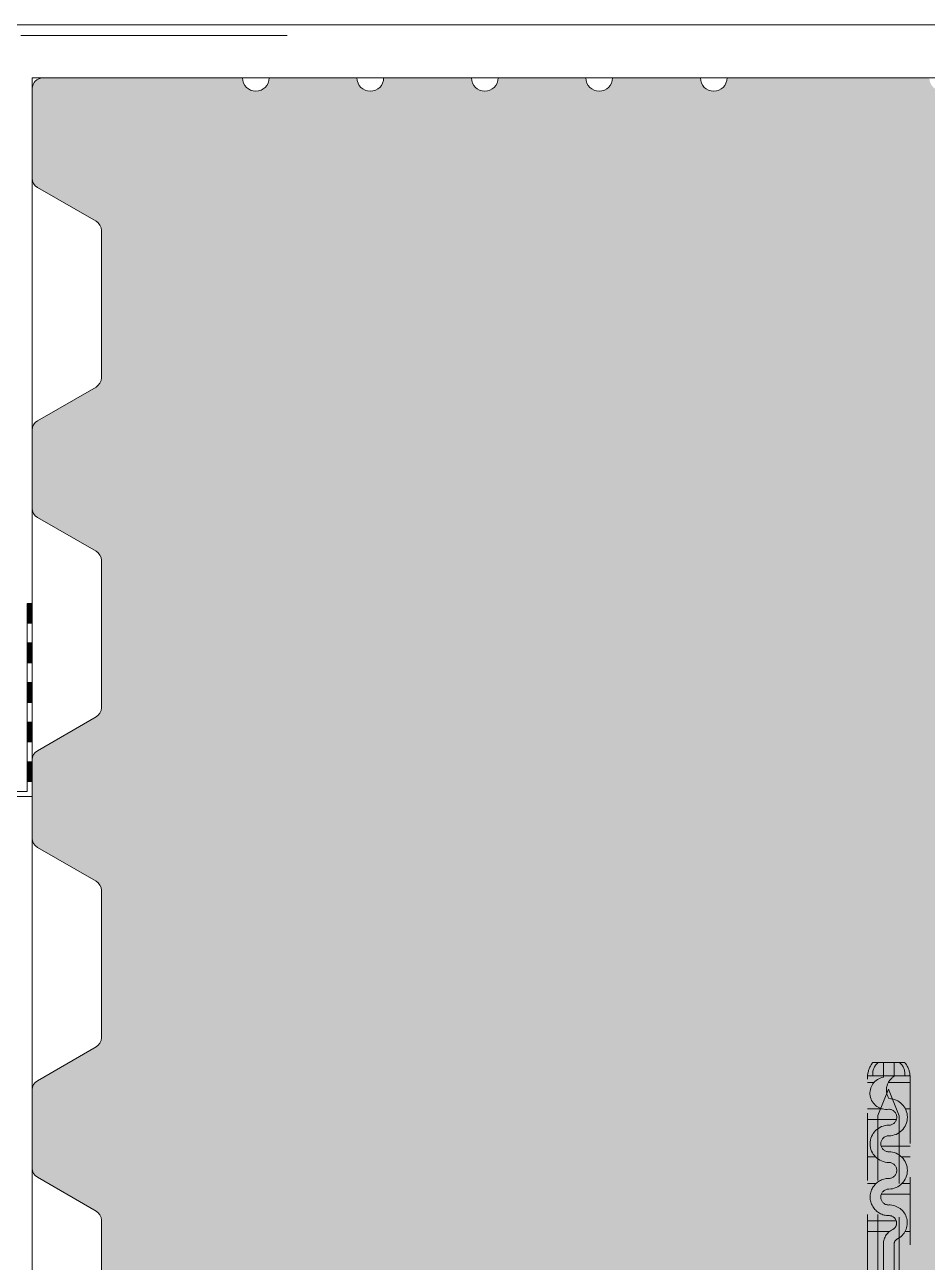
# Model space of a CAD drawing. Header units: millimetres. Extents: x 3821 to 11066, y 2483 to 4339.
# Drawn here: x 9813.3 to 9982.8, y 2650.7 to 2883.2 of the extents above; entities that cross this region are included whole.
import ezdxf

# ---------------------------------------------------------------- set-up
doc = ezdxf.new("R2010")
doc.units = ezdxf.units.MM
doc.linetypes.add('IMPORT-DASHED', pattern=[19.05, 12.7, -6.35])
for name, color, linetype, lineweight in [('A-DETL', 90, 'Continuous', 18), ('A-DETL-GENF', 92, 'Continuous', 18), ('A-DETL-THIN', 151, 'Continuous', 18)]:
    doc.layers.add(name, color=color, linetype=linetype, lineweight=lineweight)

msp = doc.modelspace()

# ---------------------------------------------------------------- hatches: boundary and pattern name
at = {"layer": 'A-DETL-GENF'}
msp.add_hatch(color=30, dxfattribs=at).paths.add_polyline_path([(10183.71, 2633.22), (10183.71, 2873.22), (10160.21, 2873.22), (10160.12, 2872.57), (10159.87, 2871.97), (10159.48, 2871.45), (10158.96, 2871.05), (10158.35, 2870.8), (10157.71, 2870.72), (10157.06, 2870.8), (10156.46, 2871.05), (10155.94, 2871.45), (10155.54, 2871.97), (10155.29, 2872.57), (10155.21, 2873.22), (10138.71, 2873.22), (10138.62, 2872.57), (10138.37, 2871.97), (10137.98, 2871.45), (10137.46, 2871.05), (10136.85, 2870.8), (10136.21, 2870.72), (10135.56, 2870.8), (10134.96, 2871.05), (10134.44, 2871.45), (10134.04, 2871.97), (10133.79, 2872.57), (10133.71, 2873.22), (10117.21, 2873.22), (10117.12, 2872.57), (10116.87, 2871.97), (10116.48, 2871.45), (10115.96, 2871.05), (10115.35, 2870.8), (10114.71, 2870.72), (10114.06, 2870.8), (10113.46, 2871.05), (10112.94, 2871.45), (10112.54, 2871.97), (10112.29, 2872.57), (10112.21, 2873.22), (10095.71, 2873.22), (10095.62, 2872.57), (10095.37, 2871.97), (10094.98, 2871.45), (10094.46, 2871.05), (10093.85, 2870.8), (10093.21, 2870.72), (10092.56, 2870.8), (10091.96, 2871.05), (10091.44, 2871.45), (10091.04, 2871.97), (10090.79, 2872.57), (10090.71, 2873.22), (10074.21, 2873.22), (10074.12, 2872.57), (10073.87, 2871.97), (10073.48, 2871.45), (10072.96, 2871.05), (10072.35, 2870.8), (10071.71, 2870.72), (10071.06, 2870.8), (10070.46, 2871.05), (10069.94, 2871.45), (10069.54, 2871.97), (10069.29, 2872.57), (10069.21, 2873.22), (10052.71, 2873.22), (10052.62, 2872.57), (10052.37, 2871.97), (10051.98, 2871.45), (10051.46, 2871.05), (10050.85, 2870.8), (10050.21, 2870.72), (10049.56, 2870.8), (10048.96, 2871.05), (10048.44, 2871.45), (10048.04, 2871.97), (10047.79, 2872.57), (10047.71, 2873.22), (10031.21, 2873.22), (10031.12, 2872.57), (10030.87, 2871.97), (10030.48, 2871.45), (10029.96, 2871.05), (10029.35, 2870.8), (10028.71, 2870.72), (10028.06, 2870.8), (10027.46, 2871.05), (10026.94, 2871.45), (10026.54, 2871.97), (10026.29, 2872.57), (10026.21, 2873.22), (9988.21, 2873.22), (9988.12, 2872.57), (9987.87, 2871.97), (9987.48, 2871.45), (9986.96, 2871.05), (9986.35, 2870.8), (9985.71, 2870.72), (9985.06, 2870.8), (9984.46, 2871.05), (9983.94, 2871.45), (9983.54, 2871.97), (9983.29, 2872.57), (9983.21, 2873.22), (9945.21, 2873.22), (9945.12, 2872.57), (9944.87, 2871.97), (9944.48, 2871.45), (9943.96, 2871.05), (9943.35, 2870.8), (9942.71, 2870.72), (9942.06, 2870.8), (9941.46, 2871.05), (9940.94, 2871.45), (9940.54, 2871.97), (9940.29, 2872.57), (9940.21, 2873.22), (9923.71, 2873.22), (9923.62, 2872.57), (9923.37, 2871.97), (9922.98, 2871.45), (9922.46, 2871.05), (9921.85, 2870.8), (9921.21, 2870.72), (9920.56, 2870.8), (9919.96, 2871.05), (9919.44, 2871.45), (9919.04, 2871.97), (9918.79, 2872.57), (9918.71, 2873.22), (9902.21, 2873.22), (9902.12, 2872.57), (9901.87, 2871.97), (9901.48, 2871.45), (9900.96, 2871.05), (9900.35, 2870.8), (9899.71, 2870.72), (9899.06, 2870.8), (9898.46, 2871.05), (9897.94, 2871.45), (9897.54, 2871.97), (9897.29, 2872.57), (9897.21, 2873.22), (9880.71, 2873.22), (9880.62, 2872.57), (9880.37, 2871.97), (9879.98, 2871.45), (9879.46, 2871.05), (9878.85, 2870.8), (9878.21, 2870.72), (9877.56, 2870.8), (9876.96, 2871.05), (9876.44, 2871.45), (9876.04, 2871.97), (9875.79, 2872.57), (9875.71, 2873.22), (9859.21, 2873.22), (9859.12, 2872.57), (9858.87, 2871.97), (9858.48, 2871.45), (9857.96, 2871.05), (9857.35, 2870.8), (9856.71, 2870.72), (9856.06, 2870.8), (9855.46, 2871.05), (9854.94, 2871.45), (9854.54, 2871.97), (9854.29, 2872.57), (9854.21, 2873.22), (9816.71, 2873.22), (9816.19, 2873.15), (9815.71, 2872.95), (9815.29, 2872.63), (9814.98, 2872.22), (9814.78, 2871.73), (9814.71, 2871.22), (9814.75, 2853.95), (9814.88, 2853.56), (9815.09, 2853.19), (9815.37, 2852.88), (9815.71, 2852.64), (9827.05, 2846.05), (9827.33, 2845.74), (9827.53, 2845.37), (9827.66, 2844.98), (9827.71, 2844.56), (9827.66, 2816.45), (9827.53, 2816.06), (9827.33, 2815.69), (9827.05, 2815.38), (9826.71, 2815.14), (9815.37, 2808.55), (9815.09, 2808.24), (9814.88, 2807.87), (9814.75, 2807.48), (9814.71, 2807.06), (9814.75, 2791.95), (9814.88, 2791.56), (9815.09, 2791.19), (9815.37, 2790.88), (9815.71, 2790.64), (9827.05, 2784.05), (9827.33, 2783.74), (9827.53, 2783.37), (9827.66, 2782.98), (9827.71, 2782.56), (9827.66, 2754.45), (9827.53, 2754.06), (9827.33, 2753.69), (9827.05, 2753.38), (9826.71, 2753.14), (9815.37, 2746.55), (9815.09, 2746.24), (9814.88, 2745.87), (9814.75, 2745.48), (9814.71, 2745.06), (9814.75, 2729.95), (9814.88, 2729.56), (9815.09, 2729.19), (9815.37, 2728.88), (9815.71, 2728.64), (9827.05, 2722.05), (9827.33, 2721.74), (9827.53, 2721.37), (9827.66, 2720.98), (9827.71, 2720.56), (9827.66, 2692.45), (9827.53, 2692.06), (9827.33, 2691.69), (9827.05, 2691.38), (9826.71, 2691.14), (9815.37, 2684.55), (9815.09, 2684.24), (9814.88, 2683.87), (9814.75, 2683.48), (9814.71, 2683.06), (9814.75, 2667.95), (9814.88, 2667.56), (9815.09, 2667.19), (9815.37, 2666.88), (9815.71, 2666.64), (9827.05, 2660.05), (9827.33, 2659.74), (9827.53, 2659.37), (9827.66, 2658.98), (9827.71, 2658.56), (9827.71, 2635.22), (9827.78, 2634.7), (9827.98, 2634.22), (9828.29, 2633.8), (9828.71, 2633.48), (9829.19, 2633.28), (9829.71, 2633.22), (9854.21, 2633.22), (9854.29, 2633.86), (9854.54, 2634.47), (9854.94, 2634.98), (9855.46, 2635.38), (9856.06, 2635.63), (9856.71, 2635.72), (9857.35, 2635.63), (9857.96, 2635.38), (9858.48, 2634.98), (9858.87, 2634.47), (9859.12, 2633.86), (9859.21, 2633.22), (9875.71, 2633.22), (9875.79, 2633.86), (9876.04, 2634.47), (9876.44, 2634.98), (9876.96, 2635.38), (9877.56, 2635.63), (9878.21, 2635.72), (9878.85, 2635.63), (9879.46, 2635.38), (9879.98, 2634.98), (9880.37, 2634.47), (9880.62, 2633.86), (9880.71, 2633.22), (9897.21, 2633.22), (9897.29, 2633.86), (9897.54, 2634.47), (9897.94, 2634.98), (9898.46, 2635.38), (9899.06, 2635.63), (9899.71, 2635.72), (9900.35, 2635.63), (9900.96, 2635.38), (9901.48, 2634.98), (9901.87, 2634.47), (9902.12, 2633.86), (9902.21, 2633.22), (9918.71, 2633.22), (9918.79, 2633.86), (9919.04, 2634.47), (9919.44, 2634.98), (9919.96, 2635.38), (9920.56, 2635.63), (9921.21, 2635.72), (9921.85, 2635.63), (9922.46, 2635.38), (9922.98, 2634.98), (9923.37, 2634.47), (9923.62, 2633.86), (9923.71, 2633.22), (9940.21, 2633.22), (9940.29, 2633.86), (9940.54, 2634.47), (9940.94, 2634.98), (9941.46, 2635.38), (9942.06, 2635.63), (9942.71, 2635.72), (9943.35, 2635.63), (9943.96, 2635.38), (9944.48, 2634.98), (9944.87, 2634.47), (9945.12, 2633.86), (9945.21, 2633.22), (9983.21, 2633.22), (9983.29, 2633.86), (9983.54, 2634.47), (9983.94, 2634.98), (9984.46, 2635.38), (9985.06, 2635.63), (9985.71, 2635.72), (9986.35, 2635.63), (9986.96, 2635.38), (9987.48, 2634.98), (9987.87, 2634.47), (9988.12, 2633.86), (9988.21, 2633.22), (10026.21, 2633.22), (10026.29, 2633.86), (10026.54, 2634.47), (10026.94, 2634.98), (10027.46, 2635.38), (10028.06, 2635.63), (10028.71, 2635.72), (10029.35, 2635.63), (10029.96, 2635.38), (10030.48, 2634.98), (10030.87, 2634.47), (10031.12, 2633.86), (10031.21, 2633.22), (10047.71, 2633.22), (10047.79, 2633.86), (10048.04, 2634.47), (10048.44, 2634.98), (10048.96, 2635.38), (10049.56, 2635.63), (10050.21, 2635.72), (10050.85, 2635.63), (10051.46, 2635.38), (10051.98, 2634.98), (10052.37, 2634.47), (10052.62, 2633.86), (10052.71, 2633.22), (10069.21, 2633.22), (10069.29, 2633.86), (10069.54, 2634.47), (10069.94, 2634.98), (10070.46, 2635.38), (10071.06, 2635.63), (10071.71, 2635.72), (10072.35, 2635.63), (10072.96, 2635.38), (10073.48, 2634.98), (10073.96, 2634.26), (10074.12, 2633.86), (10074.21, 2633.22), (10090.71, 2633.22), (10090.79, 2633.86), (10091.04, 2634.47), (10091.44, 2634.98), (10091.96, 2635.38), (10092.56, 2635.63), (10093.21, 2635.72), (10093.85, 2635.63), (10094.46, 2635.38), (10094.98, 2634.98), (10095.37, 2634.47), (10095.62, 2633.86), (10095.71, 2633.22), (10112.21, 2633.22), (10112.29, 2633.86), (10112.54, 2634.47), (10112.94, 2634.98), (10113.46, 2635.38), (10114.06, 2635.63), (10114.71, 2635.72), (10115.35, 2635.63), (10115.96, 2635.38), (10116.48, 2634.98), (10116.87, 2634.47), (10117.12, 2633.86), (10117.21, 2633.22), (10133.71, 2633.22), (10133.79, 2633.86), (10134.04, 2634.47), (10134.44, 2634.98), (10134.96, 2635.38), (10135.56, 2635.63), (10136.21, 2635.72), (10136.85, 2635.63), (10137.46, 2635.38), (10137.98, 2634.98), (10138.37, 2634.47), (10138.62, 2633.86), (10138.71, 2633.22), (10155.21, 2633.22), (10155.29, 2633.86), (10155.54, 2634.47), (10155.94, 2634.98), (10156.46, 2635.38), (10157.06, 2635.63), (10157.71, 2635.72), (10158.35, 2635.63), (10158.96, 2635.38), (10159.48, 2634.98), (10159.87, 2634.47), (10160.12, 2633.86), (10160.21, 2633.22), (10168.64, 2633.22)])

# ---------------------------------------------------------------- linework, layer by layer
at = {"layer": 'A-DETL'}
for p, q in [((10183.71, 2883.22), (9789.59, 2883.22)), ((9789.59, 2883.22), (10183.71, 2883.22)), ((9812.59, 2881.22), (9862.59, 2881.22)), ((9814.71, 2738.22), (9814.71, 2873.22)), ((9814.71, 2873.22), (10183.71, 2873.22)), ((9814.71, 2873.22), (9814.71, 2633.22)), ((10183.71, 2873.22), (9814.71, 2873.22)), ((9816.71, 2873.22), (9854.21, 2873.22)), ((9859.21, 2873.22), (9875.71, 2873.22)), ((9880.71, 2873.22), (9897.21, 2873.22)), ((9902.21, 2873.22), (9918.71, 2873.22)), ((9923.71, 2873.22), (9940.21, 2873.22)), ((9945.21, 2873.22), (9983.21, 2873.22)), ((9814.71, 2854.37), (9814.71, 2871.22)), ((9826.71, 2846.29), (9815.71, 2852.64)), ((9827.71, 2816.87), (9827.71, 2844.56)), ((9815.71, 2808.79), (9826.71, 2815.14)), ((9814.71, 2792.37), (9814.71, 2807.06)), ((9826.71, 2784.29), (9815.71, 2790.64)), ((9827.71, 2754.87), (9827.71, 2782.56)), ((9813.78, 2739.14), (9813.78, 2774.47)), ((9813.78, 2774.47), (9814.71, 2774.47)), ((9813.89, 2770.75), (9813.89, 2774.47)), ((9814.01, 2770.75), (9814.01, 2774.47)), ((9814.13, 2770.75), (9814.13, 2774.47)), ((9814.24, 2770.75), (9814.24, 2774.47)), ((9814.36, 2770.75), (9814.36, 2774.47)), ((9814.47, 2770.75), (9814.47, 2774.47)), ((9814.59, 2770.75), (9814.59, 2774.47)), ((9814.71, 2774.47), (9814.71, 2738.22)), ((9813.78, 2770.75), (9814.71, 2770.75)), ((9813.78, 2767.04), (9814.71, 2767.04)), ((9813.89, 2763.32), (9813.89, 2767.04)), ((9814.01, 2763.32), (9814.01, 2767.04)), ((9814.13, 2763.32), (9814.13, 2767.04)), ((9814.24, 2763.32), (9814.24, 2767.04)), ((9814.36, 2763.32), (9814.36, 2767.04)), ((9814.47, 2763.32), (9814.47, 2767.04)), ((9814.59, 2763.32), (9814.59, 2767.04)), ((9813.78, 2763.32), (9814.59, 2763.32)), ((9813.78, 2759.6), (9814.71, 2759.6)), ((9813.89, 2755.88), (9813.89, 2759.6)), ((9814.01, 2755.88), (9814.01, 2759.6)), ((9814.13, 2755.88), (9814.13, 2759.6)), ((9814.24, 2755.88), (9814.24, 2759.6)), ((9814.36, 2755.88), (9814.36, 2759.6)), ((9814.47, 2755.88), (9814.47, 2759.6)), ((9814.59, 2755.88), (9814.59, 2759.6)), ((9813.78, 2755.88), (9814.59, 2755.88)), ((9813.78, 2752.16), (9814.59, 2752.16)), ((9813.89, 2748.44), (9813.89, 2752.16)), ((9814.01, 2748.44), (9814.01, 2752.16)), ((9814.13, 2748.44), (9814.13, 2752.16)), ((9814.24, 2748.44), (9814.24, 2752.16)), ((9814.36, 2748.44), (9814.36, 2752.16)), ((9814.47, 2748.44), (9814.47, 2752.16)), ((9814.59, 2748.44), (9814.59, 2752.16)), ((9815.71, 2746.79), (9826.71, 2753.14)), ((9813.78, 2748.44), (9814.59, 2748.44)), ((9813.78, 2744.72), (9814.59, 2744.72)), ((9813.89, 2741), (9813.89, 2744.72)), ((9814.01, 2741), (9814.01, 2744.72)), ((9814.13, 2741), (9814.13, 2744.72)), ((9814.24, 2741), (9814.24, 2744.72)), ((9814.36, 2741), (9814.36, 2744.72)), ((9814.47, 2741), (9814.47, 2744.72)), ((9814.59, 2741), (9814.59, 2744.72)), ((9814.71, 2730.37), (9814.71, 2745.06)), ((9813.78, 2741), (9814.59, 2741)), ((9789.59, 2738.22), (9814.71, 2738.22)), ((9794.25, 2739.14), (9813.78, 2739.14)), ((9814.71, 2738.22), (9794.25, 2738.22)), ((9814.71, 2738.22), (9798.01, 2738.22)), ((9814.71, 2648.22), (9814.71, 2738.22)), ((9826.71, 2722.29), (9815.71, 2728.64)), ((9827.71, 2692.87), (9827.71, 2720.56)), ((9815.71, 2684.79), (9826.71, 2691.14)), ((9814.71, 2668.37), (9814.71, 2683.06)), ((9826.71, 2660.29), (9815.71, 2666.64)), ((9827.71, 2635.22), (9827.71, 2658.56))]:
    msp.add_line(p, q, dxfattribs=at)
at = {"layer": 'A-DETL', "linetype": 'IMPORT-DASHED'}
for p, q in [((9972.59, 2688.22), (9978.59, 2688.22)), ((9974.59, 2688.22), (9974.59, 2685.44)), ((9976.59, 2688.22), (9976.59, 2685.72)), ((9971.59, 2494.56), (9971.59, 2685.72)), ((9971.59, 2685.72), (9979.59, 2685.72)), ((9971.59, 2684.48), (9972.84, 2684.48)), ((9977.36, 2685.72), (9973.91, 2685.72)), ((9973.91, 2685.72), (9977.36, 2685.72)), ((9975.51, 2684.48), (9979.59, 2684.48)), ((9979.59, 2685.72), (9979.59, 2494.56)), ((9973.56, 2678.23), (9975.55, 2683.22)), ((9975.55, 2683.22), (9977.56, 2678.2)), ((9971.59, 2679.48), (9974.36, 2679.48)), ((9978.73, 2679.48), (9979.59, 2679.48)), ((9971.59, 2677.48), (9977.02, 2677.48)), ((9973.56, 2494.56), (9973.56, 2678.23)), ((9977.56, 2678.2), (9977.56, 2494.56)), ((9974.16, 2672.48), (9979.59, 2672.48)), ((9971.59, 2670.48), (9973.09, 2670.48)), ((9977.99, 2670.48), (9979.59, 2670.48)), ((9971.59, 2665.48), (9973.19, 2665.48)), ((9978.09, 2665.48), (9979.59, 2665.48)), ((9974.19, 2663.48), (9979.59, 2663.48)), ((9971.59, 2658.48), (9976.99, 2658.48)), ((9971.59, 2656.48), (9975.75, 2656.48)), ((9978.67, 2656.48), (9979.59, 2656.48)), ((9974.59, 2653.85), (9974.59, 2644.48)), ((9976.59, 2654.01), (9976.59, 2644.48))]:
    msp.add_line(p, q, dxfattribs=at)
at = {"layer": 'A-DETL'}
for centre, radius, start, end in [((9816.71, 2871.22), 2, 90, 180), ((9856.71, 2873.22), 2.5, 180, 0), ((9878.21, 2873.22), 2.5, 180, 0), ((9899.71, 2873.22), 2.5, 180, 0), ((9921.21, 2873.22), 2.5, 180, 0), ((9942.71, 2873.22), 2.5, 180, 0), ((9816.71, 2854.37), 2, 180, 240.0184), ((9825.71, 2844.56), 2, 0, 60.0184), ((9825.71, 2816.87), 2, 299.9816, 0), ((9816.71, 2807.06), 2, 119.9816, 180), ((9816.71, 2792.37), 2, 180, 240.0184), ((9825.71, 2782.56), 2, 0, 60.0184), ((9825.71, 2754.87), 2, 299.9816, 0), ((9816.71, 2745.06), 2, 119.9816, 180), ((9816.71, 2730.37), 2, 180, 240.0184), ((9825.71, 2720.56), 2, 0, 60.0184), ((9825.71, 2692.87), 2, 299.9816, 0), ((9816.71, 2683.06), 2, 119.9816, 180), ((9816.71, 2668.37), 2, 180, 240.0184), ((9825.71, 2658.56), 2, 0, 60.0184)]:
    msp.add_arc(centre, radius, start, end, dxfattribs=at)
at = {"layer": 'A-DETL', "linetype": 'IMPORT-DASHED'}
for centre, radius, start, end in [((9976.26, 2685.3), 4.68, 141.4912, 174.9052), ((9975.33, 2686.07), 2.76, 129.0447, 187.3529), ((9975.85, 2686.07), 2.76, 352.6471, 50.9553), ((9974.93, 2685.3), 4.68, 5.0949, 38.5088), ((9975.09, 2682.44), 3.04, 99.5019, 279.4104), ((9978.19, 2683.02), 3.04, 117.8007, 211.5095), ((9975.59, 2677.93), 3.5, 270, 90), ((9975.59, 2677.93), 1.5, 270, 90), ((9975.59, 2672.93), 3.5, 90, 270), ((9975.59, 2672.93), 1.5, 90, 270), ((9975.59, 2667.93), 3.5, 270, 90), ((9975.59, 2667.93), 1.5, 270, 90), ((9975.59, 2662.93), 3.5, 90, 270.3676), ((9975.59, 2662.93), 3.5, 90, 270.3676), ((9975.59, 2662.93), 3.5, 90, 270.3676), ((9975.59, 2662.93), 1.5, 90, 269.4411), ((9975.68, 2658.06), 3.38, 296.359, 91.7461), ((9975.68, 2658.05), 1.38, 298.1493, 92.7141), ((9977.62, 2654.09), 3.03, 115.1472, 184.4675), ((9977.62, 2654.09), 1.03, 115.1472, 184.4675)]:
    msp.add_arc(centre, radius, start, end, dxfattribs=at)
at = {"layer": 'A-DETL-THIN'}
for p, q in [((9854.21, 2873.22), (9816.71, 2873.22)), ((9875.71, 2873.22), (9859.21, 2873.22)), ((9897.21, 2873.22), (9880.71, 2873.22)), ((9918.71, 2873.22), (9902.21, 2873.22)), ((9940.21, 2873.22), (9923.71, 2873.22)), ((9983.21, 2873.22), (9945.21, 2873.22)), ((9814.71, 2871.22), (9814.71, 2854.37)), ((9815.71, 2852.64), (9826.71, 2846.29)), ((9827.71, 2844.56), (9827.71, 2816.87)), ((9826.71, 2815.14), (9815.71, 2808.79)), ((9814.71, 2807.06), (9814.71, 2792.37)), ((9815.71, 2790.64), (9826.71, 2784.29)), ((9827.71, 2782.56), (9827.71, 2754.87)), ((9826.71, 2753.14), (9815.71, 2746.79)), ((9814.71, 2745.06), (9814.71, 2730.37)), ((9815.71, 2728.64), (9826.71, 2722.29)), ((9827.71, 2720.56), (9827.71, 2692.87)), ((9826.71, 2691.14), (9815.71, 2684.79)), ((9814.71, 2683.06), (9814.71, 2668.37)), ((9815.71, 2666.64), (9826.71, 2660.29)), ((9827.71, 2658.56), (9827.71, 2635.22))]:
    msp.add_line(p, q, dxfattribs=at)
for centre, radius, start, end in [((9816.71, 2871.22), 2, 90, 180), ((9856.71, 2873.22), 2.5, 180, 360), ((9878.21, 2873.22), 2.5, 180, 360), ((9899.71, 2873.22), 2.5, 180, 360), ((9921.21, 2873.22), 2.5, 180, 360), ((9942.71, 2873.22), 2.5, 180, 360), ((9816.71, 2854.37), 2, 180, 240.0184), ((9825.71, 2844.56), 2, 0, 60.0184), ((9825.71, 2816.87), 2, 299.9816, 360), ((9816.71, 2807.06), 2, 119.9816, 180), ((9816.71, 2792.37), 2, 180, 240.0184), ((9825.71, 2782.56), 2, 0, 60.0184), ((9825.71, 2754.87), 2, 299.9816, 0), ((9816.71, 2745.06), 2, 119.9816, 180), ((9816.71, 2730.37), 2, 180, 240.0184), ((9825.71, 2720.56), 2, 0, 60.0184), ((9825.71, 2692.87), 2, 299.9816, 360), ((9816.71, 2683.06), 2, 119.9816, 180), ((9816.71, 2668.37), 2, 180, 240.0184), ((9825.71, 2658.56), 2, 0, 60.0184)]:
    msp.add_arc(centre, radius, start, end, dxfattribs=at)

doc.saveas('drawing.dxf')
